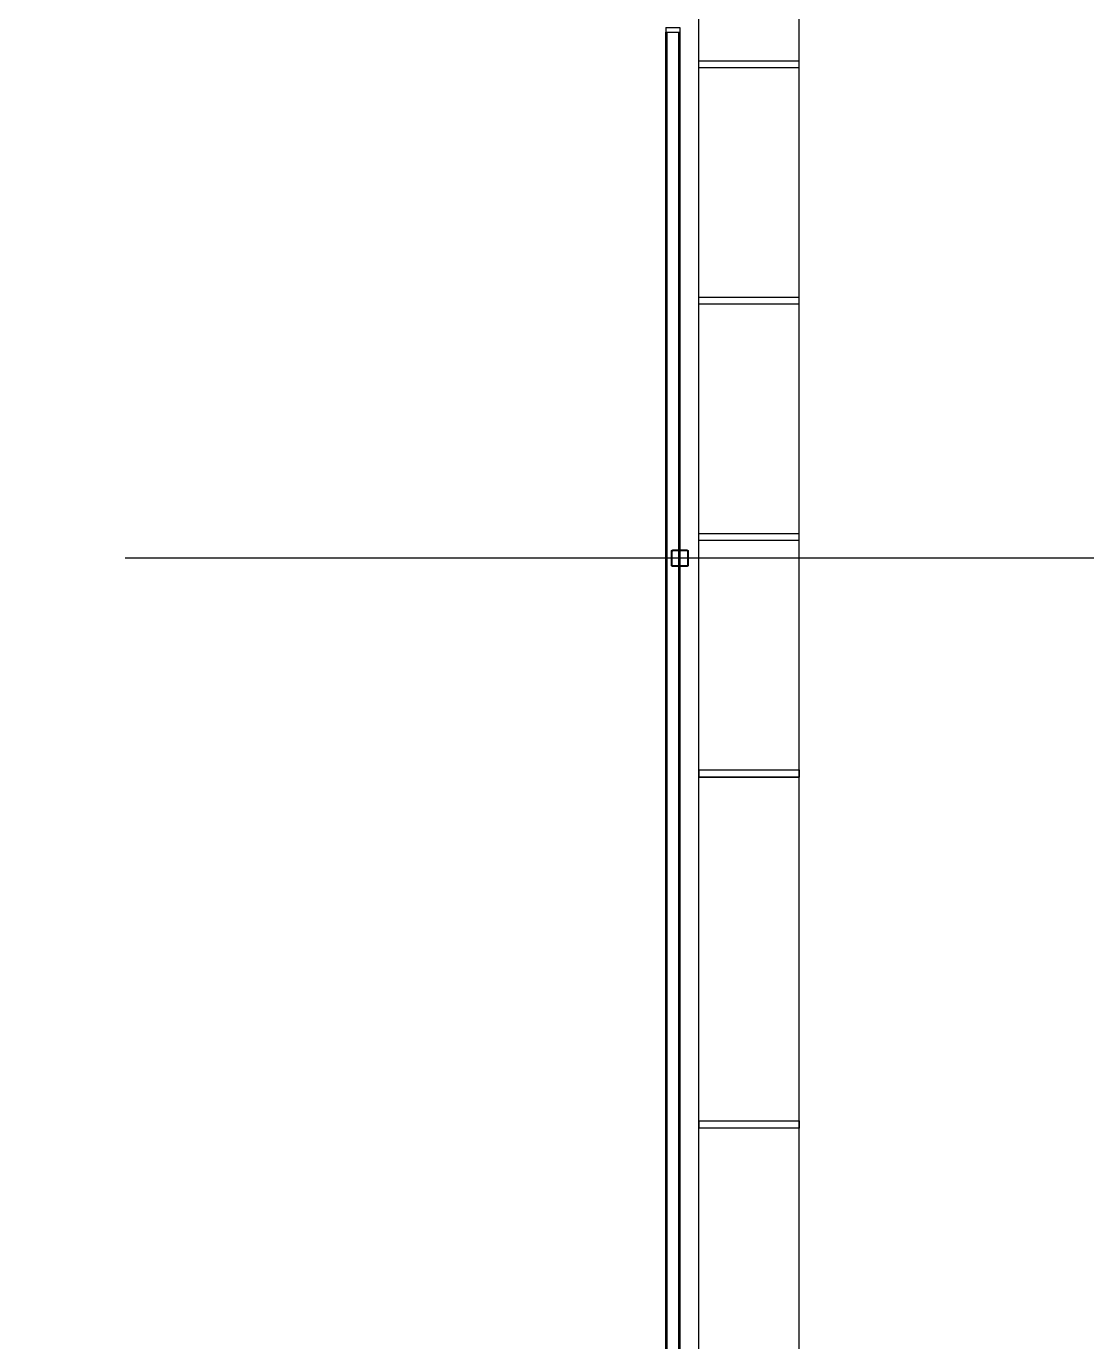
# Model space of a CAD drawing. Header units: millimetres. Extents: x 626570 to 643256, y 6233 to 11343.
# Drawn here: x 628982 to 629426, y 9118 to 9669 of the extents above; entities that cross this region are included whole.
import ezdxf

# ---------------------------------------------------------------- set-up
doc = ezdxf.new("R2010")
doc.units = ezdxf.units.MM
doc.header["$LTSCALE"] = 4000
doc.header["$MEASUREMENT"] = 0
doc.linetypes.add('DASHDOT', pattern=[1, 0.5, -0.25, 0, -0.25])
doc.layers.get('0').update_dxf_attribs({"linetype": 'CONTINUOUS'})
for name, color, linetype in [('2012-201_DOOR', 4, 'CONTINUOUS'), ('MASTERFOUNDATION_1', 4, 'DASHDOT'), ('MASTERFOUNDATION_25', 7, 'CONTINUOUS'), ('RACK', 170, 'CONTINUOUS'), ('WALL-GYPSUM-BOARD', 7, 'CONTINUOUS')]:
    doc.layers.add(name, color=color, linetype=linetype)
doc.styles.get("Standard").update_dxf_attribs({"font": 'simplex.shx'})

# ---------------------------------------------------------------- blocks, each defined once
blk = doc.blocks.new('R96X42')
for p, q in [((0, 0), (0, 42)), ((0, 42), (3, 42)), ((3, 42), (3, 0)), ((3, 42), (99, 42)), ((3, 42), (3, 0)), ((99, 0), (99, 42)), ((99, 0), (99, 42)), ((99, 42), (102, 42)), ((102, 42), (102, 0)), ((0, 0), (3, 0)), ((3, 0), (99, 0)), ((99, 0), (102, 0))]:
    blk.add_line(p, q)
at = {"width": 0.9, "flags": 1}
blk.add_attdef('RACK_TYPE', (18.2, 8.88), '', height=2, dxfattribs=at)
blk = doc.blocks.new('RACKBEAM')
for p, q in [((0, 3), (42, 3)), ((0, 0), (0, 3)), ((42, 0), (0, 0)), ((42, 0), (42, 3))]:
    blk.add_line(p, q)
at = {"width": 0.9, "flags": 1}
blk.add_attdef('RACK_BEAM', (0.23, 0.7), '', height=2, dxfattribs=at)
blk = doc.blocks.new('R12X42')
for p, q in [((3, 42), (147, 42)), ((3, 42), (3, 0)), ((147, 42), (147, 0)), ((147, 0), (147, 42)), ((150, 42), (147, 42)), ((150, 42), (150, 0)), ((3, 0), (147, 0)), ((150, 0), (147, 0))]:
    blk.add_line(p, q)
at = {"rotation": 90}
blk.add_blockref('RACKBEAM', (3, 0), dxfattribs=at)
at = {"width": 0.9, "flags": 1}
blk.add_attdef('RACK_TYPE', (21.67, 10.93), '', height=2, dxfattribs=at)

msp = doc.modelspace()

# ---------------------------------------------------------------- linework, layer by layer
at = {"layer": '2012-201_DOOR', "linetype": 'Continuous'}
for p, q in [((629249.89, 9668.89), (629249.89, 9666.92)), ((629249.89, 9668.89), (629255.79, 9668.89)), ((629255.79, 9668.89), (629255.79, 9666.92))]:
    msp.add_line(p, q, dxfattribs=at)
at = {"layer": 'MASTERFOUNDATION_1', "linetype": 'DASHDOT'}
for p, q in [((629255.79, 6627.53), (629255.79, 11123.23)), ((643023.86, 9446.61), (626796.64, 9446.61))]:
    msp.add_line(p, q, dxfattribs=at)
at = {"layer": 'MASTERFOUNDATION_25', "linetype": 'Continuous', "flags": 128}
for points in [[(629252.91, 9450.11), (629258.67, 9450.11), (629258.69, 9450.11), (629258.71, 9450.11), (629258.74, 9450.1), (629258.76, 9450.1), (629258.78, 9450.1), (629258.8, 9450.09), (629258.82, 9450.09), (629258.84, 9450.08), (629258.86, 9450.08), (629258.88, 9450.07), (629258.9, 9450.06), (629258.92, 9450.05), (629258.94, 9450.05), (629258.96, 9450.04), (629258.98, 9450.02), (629259, 9450.01), (629259.02, 9450), (629259.04, 9449.99), (629259.05, 9449.98), (629259.07, 9449.96), (629259.09, 9449.95), (629259.1, 9449.93), (629259.12, 9449.92), (629259.13, 9449.9), (629259.15, 9449.89), (629259.16, 9449.87), (629259.17, 9449.85), (629259.19, 9449.83), (629259.2, 9449.82), (629259.21, 9449.8), (629259.22, 9449.78), (629259.23, 9449.76), (629259.24, 9449.74), (629259.25, 9449.72), (629259.25, 9449.7), (629259.26, 9449.68), (629259.27, 9449.66), (629259.27, 9449.64), (629259.28, 9449.62), (629259.28, 9449.59), (629259.29, 9449.57), (629259.29, 9449.55), (629259.29, 9449.53), (629259.29, 9449.51), (629259.29, 9449.49), (629259.29, 9443.73), (629259.29, 9443.71), (629259.29, 9443.69), (629259.29, 9443.66), (629259.29, 9443.64), (629259.28, 9443.62), (629259.28, 9443.6), (629259.27, 9443.58), (629259.27, 9443.56), (629259.26, 9443.54), (629259.25, 9443.52), (629259.25, 9443.5), (629259.24, 9443.48), (629259.23, 9443.46), (629259.22, 9443.44), (629259.21, 9443.42), (629259.2, 9443.4), (629259.19, 9443.38), (629259.17, 9443.36), (629259.16, 9443.35), (629259.15, 9443.33), (629259.13, 9443.31), (629259.12, 9443.3), (629259.1, 9443.28), (629259.09, 9443.27), (629259.07, 9443.25), (629259.05, 9443.24), (629259.04, 9443.23), (629259.02, 9443.21), (629259, 9443.2), (629258.98, 9443.19), (629258.96, 9443.18), (629258.94, 9443.17), (629258.92, 9443.16), (629258.9, 9443.15), (629258.88, 9443.15), (629258.86, 9443.14), (629258.84, 9443.13), (629258.82, 9443.13), (629258.8, 9443.12), (629258.78, 9443.12), (629258.76, 9443.11), (629258.74, 9443.11), (629258.71, 9443.11), (629258.69, 9443.11), (629258.67, 9443.11), (629252.91, 9443.11), (629252.89, 9443.11), (629252.87, 9443.11), (629252.85, 9443.11), (629252.83, 9443.11), (629252.81, 9443.12), (629252.78, 9443.12), (629252.76, 9443.13), (629252.74, 9443.13), (629252.72, 9443.14), (629252.7, 9443.15), (629252.68, 9443.15), (629252.66, 9443.16), (629252.64, 9443.17), (629252.62, 9443.18), (629252.6, 9443.19), (629252.58, 9443.2), (629252.57, 9443.21), (629252.55, 9443.23), (629252.53, 9443.24), (629252.51, 9443.25), (629252.5, 9443.27), (629252.48, 9443.28), (629252.47, 9443.3), (629252.45, 9443.31), (629252.44, 9443.33), (629252.42, 9443.35), (629252.41, 9443.36), (629252.4, 9443.38), (629252.39, 9443.4), (629252.38, 9443.42), (629252.36, 9443.44), (629252.35, 9443.46), (629252.35, 9443.48), (629252.34, 9443.5), (629252.33, 9443.52), (629252.32, 9443.54), (629252.32, 9443.56), (629252.31, 9443.58), (629252.31, 9443.6), (629252.3, 9443.62), (629252.3, 9443.64), (629252.3, 9443.66), (629252.29, 9443.69), (629252.29, 9443.71), (629252.29, 9443.73), (629252.29, 9449.49), (629252.29, 9449.51), (629252.29, 9449.53), (629252.3, 9449.55), (629252.3, 9449.57), (629252.3, 9449.59), (629252.31, 9449.62), (629252.31, 9449.64), (629252.32, 9449.66), (629252.32, 9449.68), (629252.33, 9449.7), (629252.34, 9449.72), (629252.35, 9449.74), (629252.35, 9449.76), (629252.36, 9449.78), (629252.38, 9449.8), (629252.39, 9449.82), (629252.4, 9449.83), (629252.41, 9449.85), (629252.42, 9449.87), (629252.44, 9449.89), (629252.45, 9449.9), (629252.47, 9449.92), (629252.48, 9449.93), (629252.5, 9449.95), (629252.51, 9449.96), (629252.53, 9449.98), (629252.55, 9449.99), (629252.57, 9450), (629252.58, 9450.01), (629252.6, 9450.02), (629252.62, 9450.04), (629252.64, 9450.05), (629252.66, 9450.05), (629252.68, 9450.06), (629252.7, 9450.07), (629252.72, 9450.08), (629252.74, 9450.08), (629252.76, 9450.09), (629252.78, 9450.09), (629252.81, 9450.1), (629252.83, 9450.1), (629252.85, 9450.1), (629252.87, 9450.11), (629252.89, 9450.11), (629252.91, 9450.11)], [(629252.91, 9449.8), (629258.67, 9449.8), (629258.68, 9449.8), (629258.69, 9449.79), (629258.7, 9449.79), (629258.71, 9449.79), (629258.72, 9449.79), (629258.73, 9449.79), (629258.74, 9449.79), (629258.76, 9449.78), (629258.77, 9449.78), (629258.78, 9449.78), (629258.79, 9449.77), (629258.8, 9449.77), (629258.81, 9449.76), (629258.82, 9449.76), (629258.82, 9449.75), (629258.83, 9449.75), (629258.84, 9449.74), (629258.85, 9449.74), (629258.86, 9449.73), (629258.87, 9449.72), (629258.88, 9449.72), (629258.88, 9449.71), (629258.89, 9449.7), (629258.9, 9449.69), (629258.91, 9449.69), (629258.91, 9449.68), (629258.92, 9449.67), (629258.93, 9449.66), (629258.93, 9449.65), (629258.94, 9449.64), (629258.94, 9449.63), (629258.95, 9449.62), (629258.95, 9449.61), (629258.96, 9449.6), (629258.96, 9449.59), (629258.96, 9449.58), (629258.97, 9449.57), (629258.97, 9449.56), (629258.97, 9449.55), (629258.97, 9449.54), (629258.98, 9449.53), (629258.98, 9449.52), (629258.98, 9449.51), (629258.98, 9449.5), (629258.98, 9449.49), (629258.98, 9443.73), (629258.98, 9443.72), (629258.98, 9443.71), (629258.98, 9443.7), (629258.98, 9443.69), (629258.97, 9443.68), (629258.97, 9443.67), (629258.97, 9443.66), (629258.97, 9443.64), (629258.96, 9443.63), (629258.96, 9443.62), (629258.96, 9443.61), (629258.95, 9443.6), (629258.95, 9443.59), (629258.94, 9443.58), (629258.94, 9443.58), (629258.93, 9443.57), (629258.93, 9443.56), (629258.92, 9443.55), (629258.91, 9443.54), (629258.91, 9443.53), (629258.9, 9443.52), (629258.89, 9443.52), (629258.88, 9443.51), (629258.88, 9443.5), (629258.87, 9443.49), (629258.86, 9443.49), (629258.85, 9443.48), (629258.84, 9443.47), (629258.83, 9443.47), (629258.82, 9443.46), (629258.82, 9443.46), (629258.81, 9443.45), (629258.8, 9443.45), (629258.79, 9443.44), (629258.78, 9443.44), (629258.77, 9443.44), (629258.76, 9443.43), (629258.74, 9443.43), (629258.73, 9443.43), (629258.72, 9443.43), (629258.71, 9443.42), (629258.7, 9443.42), (629258.69, 9443.42), (629258.68, 9443.42), (629258.67, 9443.42), (629252.91, 9443.42), (629252.9, 9443.42), (629252.89, 9443.42), (629252.88, 9443.42), (629252.87, 9443.42), (629252.86, 9443.43), (629252.85, 9443.43), (629252.84, 9443.43), (629252.83, 9443.43), (629252.82, 9443.44), (629252.81, 9443.44), (629252.8, 9443.44), (629252.79, 9443.45), (629252.78, 9443.45), (629252.77, 9443.46), (629252.76, 9443.46), (629252.75, 9443.47), (629252.74, 9443.47), (629252.73, 9443.48), (629252.72, 9443.49), (629252.71, 9443.49), (629252.71, 9443.5), (629252.7, 9443.51), (629252.69, 9443.52), (629252.68, 9443.52), (629252.68, 9443.53), (629252.67, 9443.54), (629252.66, 9443.55), (629252.66, 9443.56), (629252.65, 9443.57), (629252.65, 9443.58), (629252.64, 9443.58), (629252.64, 9443.59), (629252.63, 9443.6), (629252.63, 9443.61), (629252.62, 9443.62), (629252.62, 9443.63), (629252.62, 9443.64), (629252.61, 9443.66), (629252.61, 9443.67), (629252.61, 9443.68), (629252.61, 9443.69), (629252.61, 9443.7), (629252.61, 9443.71), (629252.6, 9443.72), (629252.6, 9443.73), (629252.6, 9449.49), (629252.6, 9449.5), (629252.61, 9449.51), (629252.61, 9449.52), (629252.61, 9449.53), (629252.61, 9449.54), (629252.61, 9449.55), (629252.61, 9449.56), (629252.62, 9449.57), (629252.62, 9449.58), (629252.62, 9449.59), (629252.63, 9449.6), (629252.63, 9449.61), (629252.64, 9449.62), (629252.64, 9449.63), (629252.65, 9449.64), (629252.65, 9449.65), (629252.66, 9449.66), (629252.66, 9449.67), (629252.67, 9449.68), (629252.68, 9449.69), (629252.68, 9449.69), (629252.69, 9449.7), (629252.7, 9449.71), (629252.71, 9449.72), (629252.71, 9449.72), (629252.72, 9449.73), (629252.73, 9449.74), (629252.74, 9449.74), (629252.75, 9449.75), (629252.76, 9449.75), (629252.77, 9449.76), (629252.78, 9449.76), (629252.79, 9449.77), (629252.8, 9449.77), (629252.81, 9449.78), (629252.82, 9449.78), (629252.83, 9449.78), (629252.84, 9449.79), (629252.85, 9449.79), (629252.86, 9449.79), (629252.87, 9449.79), (629252.88, 9449.79), (629252.89, 9449.79), (629252.9, 9449.8), (629252.91, 9449.8)]]:
    msp.add_lwpolyline(points, close=True, dxfattribs=at)
at = {"layer": 'WALL-GYPSUM-BOARD', "linetype": 'Continuous'}
for p, q in [((629249.81, 9666.92), (629249.81, 8730.35)), ((629249.81, 9666.92), (629255.79, 9666.92)), ((629250.31, 9666.92), (629250.31, 8729.85)), ((629255.29, 9666.92), (629255.29, 8724.86)), ((629255.79, 9666.92), (629255.79, 8724.36))]:
    msp.add_line(p, q, dxfattribs=at)

# ---------------------------------------------------------------- block references
at = {"layer": 'RACK', "rotation": 90}
for name, p in [('R96X42', (629305.79, 9651.97)), ('R96X42', (629305.79, 9552.97)), ('R96X42', (629305.79, 9453.97)), ('R96X42', (629305.79, 9354.97)), ('R12X42', (629305.79, 9207.97)), ('R96X42', (629305.79, 9108.97))]:
    msp.add_blockref(name, p, dxfattribs=at)

doc.saveas('drawing.dxf')
